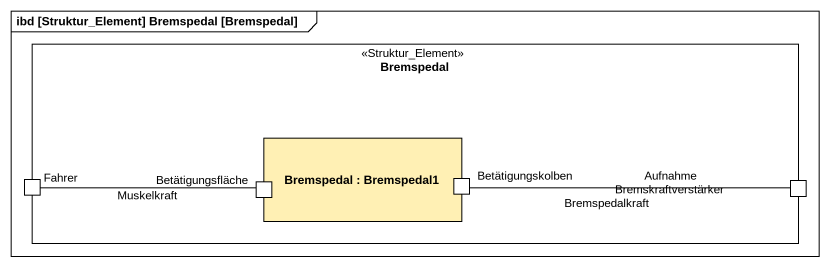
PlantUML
@startuml
mainframe ibd [Struktur_Element] Bremspedal [Bremspedal]
rectangle Bremspedal <<Struktur_Element>> {
  rectangle "Bremspedal : Bremspedal1" as Bremspedal_2 #FFF0B4 {
    port Betätigungsfläche
    port Betätigungskolben
  }
  port Fahrer
  port "Aufnahme Bremskraftverstärker" as Aufnahme
}
Fahrer -right- Betätigungsfläche : Muskelkraft
Aufnahme -left- Betätigungskolben : Bremspedalkraft
@enduml
